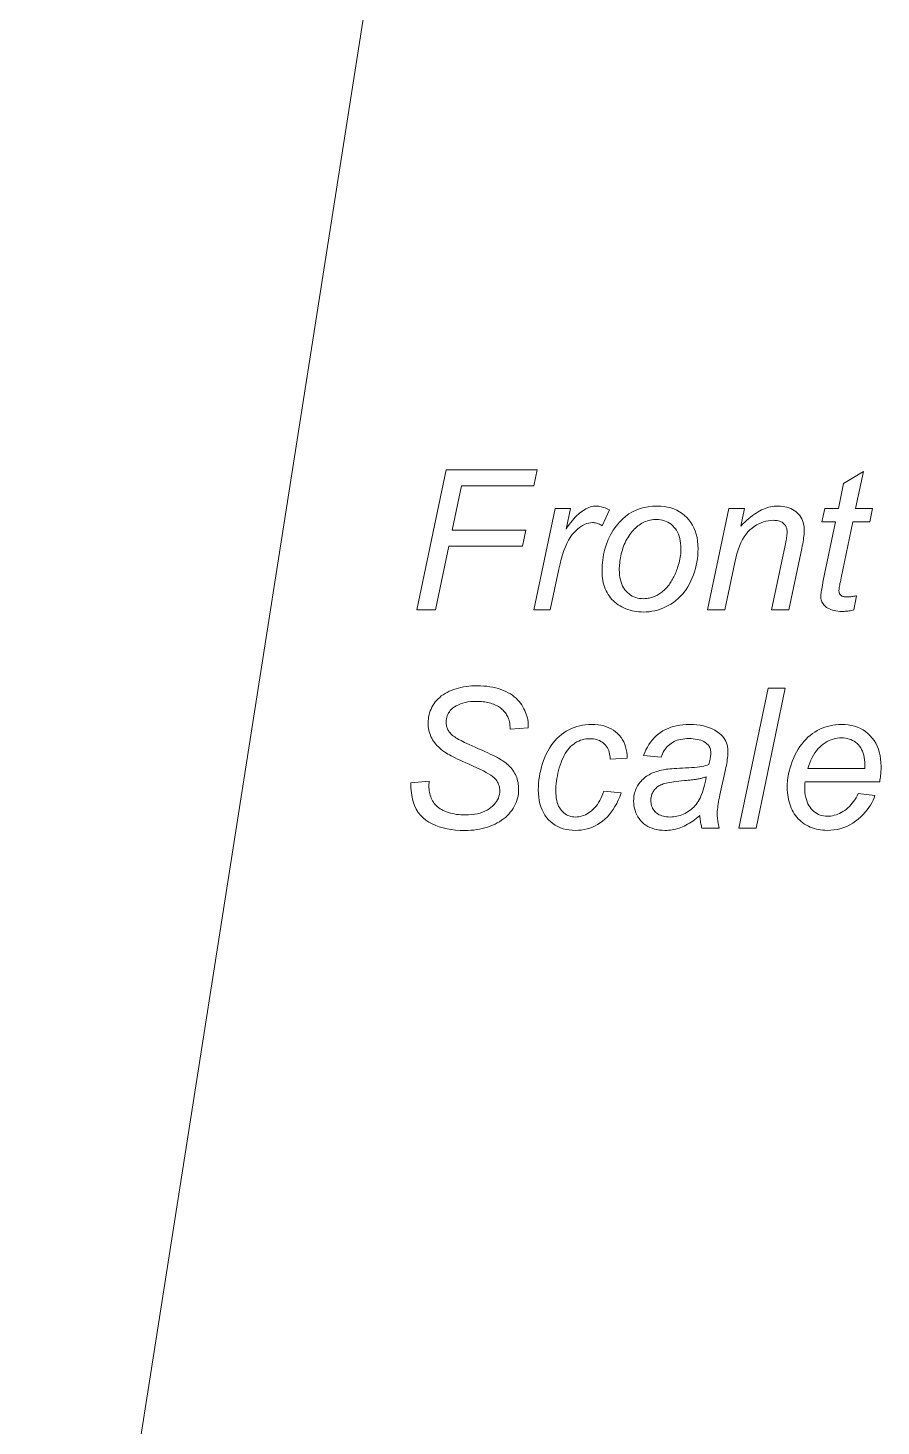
# Model space of a CAD drawing. Extents: x 0 to 420, y 0 to 594.
# Drawn here: x 116.76 to 141.15, y 198.34 to 238.31 of the extents above; entities that cross this region are included whole.
import ezdxf

# ---------------------------------------------------------------- set-up
doc = ezdxf.new("R2010")
doc.units = 0

msp = doc.modelspace()

# ---------------------------------------------------------------- linework, layer by layer
at = {"lineweight": 13}
msp.add_lwpolyline([(131.378, 270.647), (117.721, 183.578), (59.282, 183.578)], dxfattribs=at)
for points in [[(127.881, 221.677), (128.716, 225.677), (131.317, 225.677), (131.221, 225.221), (129.156, 225.221), (128.891, 223.947), (130.995, 223.947), (130.899, 223.491), (128.795, 223.491), (128.416, 221.677)], [(140.457, 222.078), (140.375, 221.674), (140.34, 221.665), (140.305, 221.657), (140.27, 221.65), (140.235, 221.644), (140.201, 221.639), (140.166, 221.635), (140.132, 221.632), (140.098, 221.629), (140.065, 221.628), (140.031, 221.628), (139.974, 221.629), (139.918, 221.633), (139.865, 221.641), (139.815, 221.651), (139.767, 221.664), (139.721, 221.68), (139.678, 221.698), (139.637, 221.72), (139.598, 221.745), (139.562, 221.772), (139.537, 221.795), (139.515, 221.819), (139.495, 221.845), (139.478, 221.872), (139.464, 221.901), (139.452, 221.932), (139.443, 221.964), (139.436, 221.997), (139.432, 222.033), (139.431, 222.07), (139.432, 222.091), (139.434, 222.118), (139.438, 222.149), (139.442, 222.186), (139.449, 222.227), (139.457, 222.274), (139.466, 222.325), (139.477, 222.381), (139.489, 222.443), (139.502, 222.509), (139.854, 224.192), (139.464, 224.192), (139.543, 224.574), (139.933, 224.574), (140.083, 225.287), (140.648, 225.628), (140.427, 224.574), (140.913, 224.574), (140.831, 224.192), (140.348, 224.192), (140.012, 222.591), (140, 222.532), (139.99, 222.478), (139.98, 222.43), (139.972, 222.386), (139.965, 222.347), (139.96, 222.312), (139.955, 222.283), (139.952, 222.259), (139.95, 222.24), (139.95, 222.225), (139.95, 222.208), (139.952, 222.192), (139.954, 222.176), (139.958, 222.162), (139.962, 222.148), (139.968, 222.135), (139.974, 222.123), (139.982, 222.112), (139.99, 222.101), (140, 222.091), (140.011, 222.083), (140.023, 222.075), (140.036, 222.068), (140.051, 222.062), (140.067, 222.057), (140.084, 222.053), (140.102, 222.049), (140.122, 222.047), (140.143, 222.046), (140.165, 222.045), (140.197, 222.045), (140.229, 222.046), (140.26, 222.048), (140.29, 222.05), (140.32, 222.053), (140.349, 222.057), (140.377, 222.061), (140.404, 222.066), (140.431, 222.072)], [(131.226, 221.677), (131.832, 224.574), (132.269, 224.574), (132.146, 223.982), (132.191, 224.048), (132.235, 224.11), (132.279, 224.168), (132.323, 224.223), (132.367, 224.274), (132.411, 224.322), (132.455, 224.367), (132.498, 224.408), (132.541, 224.445), (132.584, 224.479), (132.627, 224.509), (132.67, 224.537), (132.713, 224.561), (132.757, 224.582), (132.8, 224.6), (132.844, 224.614), (132.888, 224.625), (132.933, 224.633), (132.977, 224.638), (133.022, 224.64), (133.052, 224.639), (133.084, 224.636), (133.116, 224.63), (133.151, 224.623), (133.186, 224.613), (133.223, 224.602), (133.262, 224.588), (133.301, 224.572), (133.342, 224.554), (133.385, 224.533), (133.183, 224.075), (133.157, 224.093), (133.131, 224.108), (133.104, 224.122), (133.076, 224.134), (133.048, 224.145), (133.02, 224.153), (132.991, 224.16), (132.962, 224.164), (132.932, 224.167), (132.902, 224.168), (132.85, 224.165), (132.798, 224.156), (132.745, 224.142), (132.692, 224.122), (132.639, 224.096), (132.586, 224.064), (132.532, 224.026), (132.478, 223.983), (132.424, 223.934), (132.37, 223.879), (132.316, 223.816), (132.265, 223.745), (132.217, 223.664), (132.17, 223.573), (132.126, 223.474), (132.085, 223.366), (132.045, 223.248), (132.008, 223.121), (131.974, 222.985), (131.941, 222.839), (131.696, 221.677)], [(133.175, 222.776), (133.18, 222.943), (133.195, 223.104), (133.22, 223.259), (133.255, 223.408), (133.299, 223.552), (133.354, 223.689), (133.419, 223.821), (133.494, 223.947), (133.579, 224.067), (133.674, 224.182), (133.759, 224.269), (133.849, 224.347), (133.944, 224.415), (134.045, 224.475), (134.15, 224.525), (134.261, 224.567), (134.376, 224.599), (134.497, 224.622), (134.623, 224.635), (134.754, 224.64), (134.857, 224.637), (134.956, 224.627), (135.05, 224.61), (135.141, 224.588), (135.228, 224.558), (135.31, 224.522), (135.388, 224.479), (135.463, 224.43), (135.533, 224.375), (135.599, 224.312), (135.66, 224.245), (135.714, 224.172), (135.762, 224.095), (135.804, 224.014), (135.839, 223.928), (135.868, 223.837), (135.891, 223.742), (135.907, 223.642), (135.916, 223.537), (135.92, 223.428), (135.918, 223.329), (135.911, 223.231), (135.901, 223.135), (135.887, 223.04), (135.869, 222.947), (135.847, 222.854), (135.821, 222.763), (135.79, 222.674), (135.756, 222.586), (135.718, 222.499), (135.676, 222.415), (135.63, 222.335), (135.581, 222.26), (135.529, 222.188), (135.473, 222.12), (135.414, 222.056), (135.351, 221.996), (135.285, 221.94), (135.216, 221.888), (135.143, 221.84), (135.068, 221.797), (134.993, 221.758), (134.916, 221.724), (134.839, 221.694), (134.761, 221.669), (134.682, 221.648), (134.602, 221.632), (134.522, 221.62), (134.441, 221.614), (134.359, 221.611), (134.292, 221.613), (134.226, 221.617), (134.161, 221.624), (134.098, 221.634), (134.036, 221.647), (133.975, 221.663), (133.915, 221.682), (133.857, 221.704), (133.8, 221.728), (133.744, 221.756), (133.689, 221.786), (133.638, 221.818), (133.589, 221.853), (133.543, 221.891), (133.499, 221.93), (133.458, 221.973), (133.42, 222.017), (133.384, 222.064), (133.351, 222.113), (133.321, 222.165), (133.293, 222.219), (133.268, 222.274), (133.246, 222.331), (133.227, 222.39), (133.211, 222.45), (133.198, 222.512), (133.188, 222.576), (133.18, 222.641), (133.176, 222.708)], [(136.195, 221.677), (136.801, 224.574), (137.248, 224.574), (137.142, 224.07), (137.2, 224.128), (137.257, 224.182), (137.314, 224.234), (137.369, 224.282), (137.424, 224.327), (137.478, 224.369), (137.532, 224.407), (137.585, 224.442), (137.636, 224.475), (137.688, 224.503), (137.738, 224.529), (137.79, 224.553), (137.841, 224.573), (137.892, 224.591), (137.944, 224.606), (137.996, 224.618), (138.048, 224.628), (138.101, 224.634), (138.153, 224.639), (138.206, 224.64), (138.275, 224.638), (138.341, 224.632), (138.404, 224.623), (138.463, 224.609), (138.52, 224.592), (138.574, 224.571), (138.625, 224.546), (138.672, 224.518), (138.717, 224.485), (138.759, 224.449), (138.797, 224.409), (138.831, 224.367), (138.861, 224.323), (138.887, 224.276), (138.909, 224.226), (138.927, 224.174), (138.941, 224.119), (138.951, 224.061), (138.957, 224.001), (138.959, 223.939), (138.958, 223.905), (138.956, 223.867), (138.953, 223.825), (138.948, 223.78), (138.941, 223.731), (138.934, 223.679), (138.924, 223.622), (138.914, 223.562), (138.902, 223.499), (138.888, 223.431), (138.52, 221.677), (138.026, 221.677), (138.411, 223.513), (138.422, 223.565), (138.431, 223.614), (138.44, 223.661), (138.447, 223.705), (138.454, 223.746), (138.459, 223.784), (138.463, 223.819), (138.466, 223.852), (138.467, 223.882), (138.468, 223.909), (138.467, 223.937), (138.464, 223.964), (138.459, 223.991), (138.452, 224.016), (138.443, 224.04), (138.432, 224.063), (138.419, 224.084), (138.404, 224.105), (138.387, 224.125), (138.368, 224.143), (138.348, 224.16), (138.325, 224.176), (138.301, 224.189), (138.275, 224.201), (138.247, 224.211), (138.217, 224.219), (138.185, 224.225), (138.152, 224.23), (138.117, 224.232), (138.081, 224.233), (138.005, 224.231), (137.932, 224.222), (137.86, 224.209), (137.79, 224.19), (137.722, 224.165), (137.655, 224.135), (137.59, 224.1), (137.527, 224.059), (137.465, 224.012), (137.405, 223.96), (137.348, 223.902), (137.293, 223.836), (137.242, 223.762), (137.193, 223.68), (137.148, 223.59), (137.106, 223.493), (137.068, 223.387), (137.032, 223.274), (136.999, 223.153), (136.97, 223.025), (136.689, 221.677)], [(133.669, 222.825), (133.67, 222.746), (133.676, 222.67), (133.686, 222.598), (133.7, 222.53), (133.718, 222.466), (133.739, 222.406), (133.765, 222.349), (133.794, 222.297), (133.828, 222.249), (133.865, 222.205), (133.905, 222.165), (133.948, 222.129), (133.992, 222.097), (134.039, 222.069), (134.088, 222.046), (134.139, 222.027), (134.192, 222.012), (134.247, 222.002), (134.305, 221.995), (134.364, 221.993), (134.396, 221.994), (134.427, 221.996), (134.459, 221.999), (134.49, 222.003), (134.522, 222.009), (134.553, 222.016), (134.585, 222.025), (134.616, 222.034), (134.647, 222.045), (134.678, 222.057), (134.709, 222.071), (134.739, 222.086), (134.769, 222.102), (134.799, 222.119), (134.828, 222.138), (134.857, 222.158), (134.885, 222.18), (134.913, 222.203), (134.94, 222.227), (134.967, 222.252), (134.994, 222.279), (135.019, 222.306), (135.044, 222.334), (135.068, 222.363), (135.091, 222.393), (135.113, 222.423), (135.135, 222.454), (135.156, 222.486), (135.176, 222.518), (135.195, 222.551), (135.214, 222.585), (135.231, 222.619), (135.248, 222.654), (135.265, 222.69), (135.28, 222.725), (135.295, 222.762), (135.309, 222.799), (135.322, 222.836), (135.335, 222.874), (135.347, 222.913), (135.363, 222.967), (135.377, 223.02), (135.39, 223.073), (135.401, 223.125), (135.41, 223.177), (135.418, 223.229), (135.424, 223.28), (135.428, 223.331), (135.43, 223.381), (135.431, 223.431), (135.429, 223.508), (135.423, 223.581), (135.413, 223.651), (135.399, 223.717), (135.382, 223.78), (135.36, 223.839), (135.334, 223.895), (135.305, 223.947), (135.271, 223.996), (135.233, 224.041), (135.193, 224.082), (135.15, 224.119), (135.105, 224.152), (135.059, 224.18), (135.01, 224.204), (134.959, 224.223), (134.906, 224.238), (134.851, 224.249), (134.794, 224.256), (134.735, 224.258), (134.689, 224.257), (134.644, 224.253), (134.6, 224.248), (134.556, 224.24), (134.514, 224.23), (134.472, 224.218), (134.431, 224.204), (134.39, 224.187), (134.351, 224.168), (134.312, 224.147), (134.275, 224.124), (134.238, 224.099), (134.201, 224.072), (134.166, 224.043), (134.131, 224.011), (134.096, 223.978), (134.063, 223.943), (134.03, 223.905), (133.998, 223.866), (133.967, 223.824), (133.937, 223.781), (133.909, 223.736), (133.882, 223.69), (133.857, 223.643), (133.834, 223.594), (133.812, 223.544), (133.792, 223.492), (133.773, 223.439), (133.756, 223.385), (133.741, 223.329), (133.727, 223.273), (133.715, 223.218), (133.704, 223.165), (133.695, 223.113), (133.687, 223.062), (133.68, 223.012), (133.675, 222.964), (133.671, 222.916), (133.669, 222.87)], [(127.705, 216.727), (128.229, 216.776), (128.224, 216.637), (128.225, 216.591), (128.228, 216.546), (128.233, 216.502), (128.241, 216.458), (128.25, 216.415), (128.262, 216.373), (128.276, 216.332), (128.292, 216.291), (128.31, 216.252), (128.33, 216.213), (128.353, 216.175), (128.378, 216.139), (128.407, 216.105), (128.438, 216.073), (128.471, 216.042), (128.508, 216.013), (128.547, 215.986), (128.589, 215.961), (128.634, 215.937), (128.682, 215.915), (128.732, 215.896), (128.784, 215.878), (128.838, 215.862), (128.893, 215.848), (128.951, 215.837), (129.01, 215.827), (129.071, 215.82), (129.134, 215.815), (129.199, 215.811), (129.266, 215.81), (129.36, 215.813), (129.449, 215.819), (129.534, 215.829), (129.614, 215.844), (129.689, 215.863), (129.76, 215.886), (129.827, 215.913), (129.889, 215.945), (129.946, 215.981), (129.999, 216.021), (130.047, 216.063), (130.09, 216.107), (130.127, 216.152), (130.16, 216.198), (130.188, 216.246), (130.211, 216.294), (130.228, 216.344), (130.241, 216.395), (130.249, 216.447), (130.251, 216.501), (130.25, 216.538), (130.246, 216.575), (130.239, 216.611), (130.23, 216.646), (130.218, 216.681), (130.203, 216.715), (130.186, 216.748), (130.165, 216.781), (130.143, 216.813), (130.117, 216.845), (130.085, 216.876), (130.044, 216.91), (129.993, 216.946), (129.933, 216.984), (129.863, 217.025), (129.784, 217.067), (129.695, 217.112), (129.597, 217.159), (129.489, 217.208), (129.372, 217.259), (129.281, 217.299), (129.196, 217.337), (129.116, 217.373), (129.043, 217.408), (128.975, 217.44), (128.914, 217.47), (128.859, 217.499), (128.809, 217.526), (128.766, 217.55), (128.729, 217.573), (128.676, 217.609), (128.626, 217.645), (128.579, 217.682), (128.535, 217.72), (128.494, 217.758), (128.455, 217.797), (128.42, 217.837), (128.387, 217.877), (128.357, 217.918), (128.33, 217.959), (128.306, 218.001), (128.284, 218.045), (128.265, 218.09), (128.248, 218.135), (128.234, 218.183), (128.222, 218.231), (128.213, 218.28), (128.207, 218.331), (128.203, 218.382), (128.202, 218.435), (128.204, 218.496), (128.209, 218.556), (128.217, 218.615), (128.229, 218.672), (128.244, 218.729), (128.263, 218.784), (128.285, 218.837), (128.31, 218.89), (128.339, 218.942), (128.371, 218.992), (128.407, 219.04), (128.445, 219.086), (128.487, 219.13), (128.532, 219.172), (128.579, 219.211), (128.631, 219.248), (128.685, 219.282), (128.742, 219.314), (128.803, 219.344), (128.866, 219.371), (128.932, 219.396), (129, 219.418), (129.069, 219.438), (129.14, 219.455), (129.213, 219.469), (129.288, 219.481), (129.364, 219.49), (129.441, 219.497), (129.521, 219.501), (129.602, 219.502), (129.698, 219.5), (129.791, 219.496), (129.881, 219.487), (129.968, 219.476), (130.052, 219.461), (130.133, 219.443), (130.211, 219.422), (130.285, 219.397), (130.357, 219.369), (130.426, 219.338), (130.491, 219.305), (130.553, 219.269), (130.61, 219.23), (130.665, 219.19), (130.715, 219.147), (130.762, 219.103), (130.805, 219.056), (130.845, 219.007), (130.881, 218.955), (130.913, 218.902), (130.941, 218.848), (130.967, 218.794), (130.99, 218.74), (131.01, 218.687), (131.026, 218.635), (131.04, 218.583), (131.051, 218.532), (131.058, 218.481), (131.063, 218.431), (131.064, 218.381), (131.064, 218.375), (131.064, 218.37), (131.064, 218.363), (131.064, 218.356), (131.063, 218.348), (131.063, 218.339), (131.063, 218.33), (131.062, 218.32), (131.062, 218.31), (131.061, 218.299), (130.546, 218.258), (130.545, 218.291), (130.545, 218.323), (130.543, 218.353), (130.541, 218.381), (130.538, 218.409), (130.535, 218.434), (130.531, 218.459), (130.527, 218.481), (130.521, 218.503), (130.516, 218.523), (130.504, 218.555), (130.491, 218.587), (130.478, 218.618), (130.462, 218.647), (130.446, 218.676), (130.429, 218.704), (130.41, 218.73), (130.39, 218.756), (130.369, 218.78), (130.347, 218.804), (130.323, 218.826), (130.297, 218.848), (130.27, 218.868), (130.241, 218.888), (130.21, 218.907), (130.178, 218.925), (130.144, 218.942), (130.108, 218.958), (130.071, 218.973), (130.031, 218.988), (129.991, 219.001), (129.949, 219.013), (129.907, 219.023), (129.863, 219.032), (129.819, 219.04), (129.774, 219.046), (129.727, 219.051), (129.68, 219.055), (129.632, 219.057), (129.583, 219.057), (129.497, 219.055), (129.416, 219.049), (129.338, 219.04), (129.264, 219.026), (129.194, 219.008), (129.128, 218.987), (129.066, 218.961), (129.008, 218.932), (128.954, 218.898), (128.903, 218.861), (128.868, 218.83), (128.836, 218.797), (128.809, 218.762), (128.784, 218.725), (128.764, 218.686), (128.747, 218.645), (128.734, 218.603), (128.725, 218.558), (128.719, 218.511), (128.718, 218.463), (128.718, 218.433), (128.721, 218.405), (128.725, 218.377), (128.73, 218.35), (128.737, 218.323), (128.745, 218.297), (128.755, 218.272), (128.767, 218.247), (128.78, 218.223), (128.794, 218.199), (128.811, 218.176), (128.829, 218.153), (128.851, 218.13), (128.875, 218.107), (128.901, 218.084), (128.93, 218.062), (128.961, 218.039), (128.995, 218.016), (129.031, 217.994), (129.07, 217.971), (129.102, 217.954), (129.142, 217.934), (129.19, 217.91), (129.246, 217.883), (129.309, 217.853), (129.38, 217.82), (129.459, 217.784), (129.546, 217.745), (129.641, 217.703), (129.744, 217.658), (129.827, 217.62), (129.905, 217.585), (129.978, 217.55), (130.046, 217.518), (130.108, 217.487), (130.165, 217.458), (130.216, 217.43), (130.262, 217.404), (130.303, 217.38), (130.338, 217.357), (130.381, 217.328), (130.422, 217.297), (130.46, 217.265), (130.497, 217.232), (130.531, 217.198), (130.564, 217.162), (130.594, 217.125), (130.623, 217.087), (130.649, 217.047), (130.674, 217.007), (130.696, 216.965), (130.716, 216.922), (130.734, 216.878), (130.749, 216.833), (130.762, 216.787), (130.773, 216.74), (130.781, 216.691), (130.787, 216.641), (130.79, 216.591), (130.791, 216.539), (130.789, 216.475), (130.783, 216.411), (130.773, 216.349), (130.76, 216.287), (130.742, 216.227), (130.72, 216.167), (130.694, 216.109), (130.665, 216.052), (130.631, 215.995), (130.593, 215.94), (130.552, 215.886), (130.508, 215.835), (130.461, 215.787), (130.411, 215.741), (130.358, 215.697), (130.302, 215.656), (130.242, 215.617), (130.18, 215.581), (130.115, 215.547), (130.046, 215.516), (129.976, 215.487), (129.903, 215.462), (129.828, 215.439), (129.751, 215.42), (129.672, 215.403), (129.591, 215.39), (129.508, 215.379), (129.423, 215.372), (129.336, 215.367), (129.247, 215.366), (129.114, 215.369), (128.985, 215.378), (128.862, 215.392), (128.743, 215.413), (128.63, 215.44), (128.522, 215.472), (128.418, 215.511), (128.32, 215.555), (128.226, 215.605), (128.138, 215.662), (128.056, 215.726), (127.983, 215.799), (127.918, 215.882), (127.862, 215.974), (127.815, 216.076), (127.776, 216.187), (127.745, 216.308), (127.724, 216.438), (127.71, 216.578)], [(137.089, 215.434), (137.924, 219.434), (138.417, 219.434), (137.583, 215.434)], [(133.225, 216.49), (133.719, 216.438), (133.68, 216.332), (133.638, 216.232), (133.594, 216.137), (133.545, 216.048), (133.494, 215.965), (133.44, 215.887), (133.382, 215.815), (133.322, 215.748), (133.258, 215.687), (133.191, 215.632), (133.122, 215.582), (133.05, 215.537), (132.977, 215.497), (132.902, 215.463), (132.825, 215.434), (132.746, 215.411), (132.665, 215.392), (132.583, 215.379), (132.498, 215.371), (132.412, 215.368), (132.319, 215.371), (132.23, 215.381), (132.145, 215.396), (132.063, 215.417), (131.985, 215.445), (131.91, 215.478), (131.839, 215.518), (131.771, 215.564), (131.707, 215.616), (131.647, 215.674), (131.591, 215.738), (131.541, 215.806), (131.497, 215.879), (131.459, 215.957), (131.427, 216.04), (131.4, 216.128), (131.38, 216.221), (131.365, 216.318), (131.356, 216.421), (131.353, 216.528), (131.355, 216.623), (131.361, 216.717), (131.37, 216.811), (131.383, 216.905), (131.4, 216.999), (131.421, 217.092), (131.446, 217.185), (131.474, 217.277), (131.506, 217.369), (131.542, 217.461), (131.581, 217.551), (131.623, 217.636), (131.669, 217.716), (131.718, 217.793), (131.77, 217.865), (131.826, 217.932), (131.885, 217.995), (131.947, 218.054), (132.012, 218.108), (132.081, 218.158), (132.152, 218.204), (132.225, 218.244), (132.3, 218.28), (132.377, 218.311), (132.456, 218.337), (132.537, 218.359), (132.62, 218.376), (132.705, 218.387), (132.792, 218.395), (132.881, 218.397), (132.973, 218.394), (133.06, 218.387), (133.144, 218.373), (133.224, 218.355), (133.299, 218.331), (133.371, 218.302), (133.44, 218.268), (133.504, 218.229), (133.564, 218.184), (133.621, 218.134), (133.673, 218.079), (133.719, 218.022), (133.76, 217.96), (133.795, 217.896), (133.825, 217.828), (133.85, 217.756), (133.869, 217.682), (133.883, 217.603), (133.891, 217.522), (133.894, 217.437), (133.408, 217.404), (133.406, 217.458), (133.401, 217.509), (133.392, 217.558), (133.381, 217.605), (133.367, 217.649), (133.349, 217.691), (133.329, 217.731), (133.305, 217.768), (133.278, 217.803), (133.248, 217.835), (133.216, 217.865), (133.182, 217.891), (133.145, 217.914), (133.107, 217.935), (133.067, 217.952), (133.024, 217.966), (132.98, 217.977), (132.934, 217.984), (132.885, 217.989), (132.835, 217.99), (132.776, 217.989), (132.719, 217.983), (132.664, 217.974), (132.61, 217.96), (132.557, 217.943), (132.507, 217.923), (132.457, 217.898), (132.41, 217.87), (132.364, 217.838), (132.319, 217.802), (132.277, 217.763), (132.236, 217.719), (132.197, 217.672), (132.16, 217.62), (132.125, 217.565), (132.091, 217.506), (132.06, 217.443), (132.03, 217.376), (132.003, 217.305), (131.977, 217.231), (131.953, 217.154), (131.932, 217.078), (131.914, 217.003), (131.897, 216.929), (131.884, 216.854), (131.873, 216.781), (131.864, 216.708), (131.858, 216.636), (131.854, 216.564), (131.853, 216.493), (131.854, 216.42), (131.859, 216.352), (131.867, 216.287), (131.879, 216.225), (131.894, 216.168), (131.912, 216.114), (131.933, 216.064), (131.957, 216.018), (131.985, 215.975), (132.016, 215.936), (132.05, 215.901), (132.085, 215.869), (132.121, 215.841), (132.16, 215.817), (132.199, 215.797), (132.24, 215.78), (132.283, 215.767), (132.327, 215.758), (132.373, 215.752), (132.42, 215.75), (132.468, 215.752), (132.515, 215.758), (132.562, 215.767), (132.609, 215.78), (132.655, 215.796), (132.701, 215.816), (132.746, 215.84), (132.791, 215.867), (132.836, 215.898), (132.88, 215.933), (132.923, 215.972), (132.964, 216.014), (133.003, 216.06), (133.041, 216.11), (133.076, 216.164), (133.11, 216.221), (133.141, 216.283), (133.171, 216.348), (133.199, 216.417)], [(135.973, 215.794), (135.922, 215.751), (135.871, 215.71), (135.821, 215.672), (135.771, 215.636), (135.721, 215.603), (135.672, 215.572), (135.623, 215.543), (135.575, 215.516), (135.527, 215.492), (135.479, 215.471), (135.431, 215.451), (135.383, 215.434), (135.333, 215.419), (135.284, 215.405), (135.233, 215.394), (135.182, 215.385), (135.131, 215.378), (135.078, 215.372), (135.025, 215.369), (134.971, 215.368), (134.893, 215.371), (134.817, 215.378), (134.745, 215.39), (134.675, 215.406), (134.609, 215.427), (134.546, 215.453), (134.486, 215.484), (134.429, 215.519), (134.375, 215.56), (134.325, 215.604), (134.278, 215.653), (134.236, 215.704), (134.199, 215.758), (134.168, 215.814), (134.141, 215.874), (134.118, 215.935), (134.101, 216), (134.089, 216.067), (134.082, 216.136), (134.079, 216.209), (134.08, 216.257), (134.084, 216.304), (134.089, 216.349), (134.097, 216.394), (134.107, 216.438), (134.119, 216.48), (134.133, 216.521), (134.15, 216.562), (134.169, 216.601), (134.19, 216.639), (134.212, 216.675), (134.237, 216.71), (134.262, 216.744), (134.29, 216.776), (134.318, 216.807), (134.348, 216.836), (134.38, 216.864), (134.413, 216.89), (134.447, 216.915), (134.483, 216.939), (134.52, 216.961), (134.559, 216.981), (134.6, 217.001), (134.642, 217.019), (134.686, 217.036), (134.732, 217.051), (134.779, 217.066), (134.828, 217.079), (134.878, 217.091), (134.93, 217.101), (134.967, 217.107), (135.009, 217.114), (135.057, 217.119), (135.111, 217.125), (135.172, 217.13), (135.238, 217.135), (135.31, 217.14), (135.388, 217.145), (135.472, 217.149), (135.562, 217.153), (135.653, 217.157), (135.738, 217.163), (135.818, 217.17), (135.892, 217.178), (135.961, 217.187), (136.026, 217.197), (136.084, 217.209), (136.138, 217.222), (136.186, 217.236), (136.229, 217.251), (136.24, 217.291), (136.25, 217.329), (136.258, 217.366), (136.266, 217.402), (136.272, 217.436), (136.277, 217.469), (136.281, 217.5), (136.284, 217.53), (136.286, 217.559), (136.287, 217.587), (136.285, 217.62), (136.281, 217.652), (136.275, 217.683), (136.266, 217.712), (136.255, 217.74), (136.241, 217.766), (136.225, 217.791), (136.206, 217.815), (136.185, 217.836), (136.161, 217.857), (136.125, 217.883), (136.086, 217.906), (136.044, 217.926), (135.998, 217.944), (135.95, 217.959), (135.898, 217.971), (135.843, 217.981), (135.785, 217.988), (135.723, 217.992), (135.659, 217.993), (135.598, 217.992), (135.539, 217.988), (135.483, 217.981), (135.428, 217.971), (135.376, 217.959), (135.326, 217.944), (135.279, 217.926), (135.234, 217.905), (135.191, 217.882), (135.15, 217.855), (135.112, 217.827), (135.075, 217.796), (135.041, 217.762), (135.009, 217.727), (134.979, 217.689), (134.952, 217.648), (134.926, 217.606), (134.903, 217.561), (134.881, 217.513), (134.862, 217.464), (134.363, 217.508), (134.395, 217.592), (134.431, 217.672), (134.471, 217.748), (134.514, 217.82), (134.56, 217.888), (134.611, 217.952), (134.664, 218.012), (134.722, 218.068), (134.783, 218.12), (134.847, 218.168), (134.915, 218.211), (134.987, 218.25), (135.062, 218.285), (135.14, 218.315), (135.222, 218.34), (135.307, 218.36), (135.396, 218.376), (135.489, 218.388), (135.584, 218.395), (135.684, 218.397), (135.789, 218.394), (135.89, 218.387), (135.986, 218.374), (136.078, 218.356), (136.165, 218.333), (136.248, 218.305), (136.326, 218.271), (136.4, 218.233), (136.47, 218.189), (136.535, 218.141), (136.58, 218.101), (136.621, 218.06), (136.657, 218.016), (136.688, 217.969), (136.715, 217.921), (136.737, 217.87), (136.753, 217.817), (136.765, 217.762), (136.773, 217.704), (136.775, 217.644), (136.774, 217.597), (136.772, 217.548), (136.769, 217.498), (136.764, 217.447), (136.758, 217.394), (136.75, 217.339), (136.742, 217.283), (136.731, 217.226), (136.72, 217.167), (136.707, 217.106), (136.546, 216.386), (136.531, 216.319), (136.518, 216.254), (136.507, 216.191), (136.497, 216.132), (136.488, 216.074), (136.482, 216.02), (136.476, 215.968), (136.472, 215.918), (136.47, 215.871), (136.469, 215.827), (136.47, 215.798), (136.472, 215.767), (136.475, 215.734), (136.479, 215.698), (136.484, 215.66), (136.491, 215.62), (136.499, 215.577), (136.508, 215.532), (136.518, 215.484), (136.529, 215.434), (136.03, 215.434), (136.022, 215.463), (136.015, 215.494), (136.008, 215.526), (136.001, 215.56), (135.995, 215.595), (135.99, 215.632), (135.985, 215.67), (135.98, 215.71), (135.976, 215.751)], [(140.497, 216.419), (140.977, 216.37), (140.953, 216.299), (140.925, 216.228), (140.89, 216.158), (140.851, 216.089), (140.806, 216.021), (140.756, 215.954), (140.7, 215.887), (140.639, 215.821), (140.573, 215.755), (140.501, 215.69), (140.425, 215.629), (140.346, 215.574), (140.264, 215.526), (140.18, 215.484), (140.092, 215.449), (140.002, 215.42), (139.909, 215.397), (139.813, 215.381), (139.714, 215.372), (139.613, 215.368), (139.549, 215.37), (139.486, 215.374), (139.424, 215.382), (139.364, 215.392), (139.304, 215.406), (139.245, 215.422), (139.188, 215.441), (139.131, 215.464), (139.076, 215.489), (139.022, 215.517), (138.969, 215.548), (138.919, 215.582), (138.872, 215.618), (138.827, 215.658), (138.785, 215.7), (138.746, 215.744), (138.708, 215.791), (138.674, 215.841), (138.642, 215.894), (138.613, 215.95), (138.586, 216.007), (138.562, 216.066), (138.541, 216.127), (138.523, 216.189), (138.507, 216.253), (138.495, 216.319), (138.485, 216.386), (138.478, 216.454), (138.473, 216.524), (138.472, 216.596), (138.474, 216.691), (138.481, 216.785), (138.492, 216.879), (138.507, 216.971), (138.527, 217.064), (138.551, 217.156), (138.58, 217.247), (138.613, 217.338), (138.65, 217.428), (138.692, 217.517), (138.737, 217.604), (138.785, 217.686), (138.835, 217.764), (138.888, 217.837), (138.944, 217.906), (139.002, 217.97), (139.063, 218.029), (139.126, 218.084), (139.192, 218.134), (139.261, 218.18), (139.331, 218.221), (139.403, 218.258), (139.475, 218.291), (139.549, 218.319), (139.624, 218.343), (139.7, 218.362), (139.778, 218.378), (139.856, 218.388), (139.936, 218.395), (140.016, 218.397), (140.118, 218.394), (140.215, 218.384), (140.309, 218.368), (140.398, 218.346), (140.483, 218.317), (140.563, 218.281), (140.64, 218.239), (140.712, 218.191), (140.78, 218.136), (140.844, 218.075), (140.903, 218.008), (140.956, 217.937), (141.002, 217.861), (141.043, 217.78), (141.077, 217.694), (141.105, 217.604), (141.126, 217.509), (141.142, 217.41), (141.151, 217.305), (141.154, 217.197), (141.154, 217.154), (141.153, 217.111), (141.151, 217.068), (141.148, 217.024), (141.145, 216.981), (141.14, 216.937), (141.135, 216.893), (141.13, 216.849), (141.123, 216.805), (141.116, 216.76), (138.982, 216.76), (138.98, 216.743), (138.978, 216.727), (138.977, 216.711), (138.975, 216.695), (138.974, 216.679), (138.973, 216.664), (138.972, 216.65), (138.972, 216.635), (138.971, 216.621), (138.971, 216.607), (138.973, 216.528), (138.979, 216.452), (138.988, 216.381), (139.001, 216.313), (139.018, 216.249), (139.039, 216.189), (139.063, 216.132), (139.091, 216.08), (139.123, 216.031), (139.158, 215.986), (139.196, 215.946), (139.236, 215.909), (139.278, 215.877), (139.321, 215.849), (139.366, 215.826), (139.413, 215.806), (139.461, 215.791), (139.511, 215.781), (139.562, 215.774), (139.615, 215.772), (139.666, 215.774), (139.716, 215.779), (139.767, 215.787), (139.817, 215.799), (139.867, 215.814), (139.917, 215.832), (139.967, 215.854), (140.016, 215.879), (140.065, 215.907), (140.115, 215.939), (140.163, 215.973), (140.208, 216.011), (140.252, 216.052), (140.294, 216.095), (140.333, 216.142), (140.37, 216.191), (140.405, 216.244), (140.438, 216.299), (140.468, 216.358)], [(139.061, 217.136), (140.688, 217.136), (140.688, 217.151), (140.689, 217.165), (140.689, 217.178), (140.689, 217.191), (140.69, 217.202), (140.69, 217.212), (140.69, 217.222), (140.69, 217.231), (140.69, 217.239), (140.69, 217.246), (140.688, 217.318), (140.683, 217.387), (140.674, 217.453), (140.661, 217.515), (140.644, 217.573), (140.624, 217.629), (140.599, 217.68), (140.572, 217.728), (140.54, 217.773), (140.505, 217.815), (140.467, 217.852), (140.426, 217.886), (140.384, 217.915), (140.339, 217.941), (140.293, 217.963), (140.244, 217.981), (140.193, 217.995), (140.14, 218.004), (140.085, 218.01), (140.027, 218.012), (139.965, 218.01), (139.903, 218.004), (139.842, 217.993), (139.783, 217.977), (139.725, 217.958), (139.668, 217.934), (139.612, 217.905), (139.557, 217.873), (139.503, 217.836), (139.45, 217.794), (139.399, 217.748), (139.351, 217.698), (139.306, 217.643), (139.263, 217.584), (139.223, 217.521), (139.185, 217.453), (139.15, 217.38), (139.118, 217.303), (139.088, 217.222)], [(136.156, 216.902), (136.135, 216.894), (136.113, 216.886), (136.092, 216.879), (136.07, 216.872), (136.048, 216.866), (136.026, 216.86), (136.003, 216.854), (135.98, 216.849), (135.957, 216.844), (135.933, 216.839), (135.908, 216.835), (135.879, 216.83), (135.848, 216.826), (135.813, 216.821), (135.775, 216.817), (135.733, 216.812), (135.689, 216.807), (135.641, 216.802), (135.59, 216.798), (135.536, 216.793), (135.452, 216.785), (135.374, 216.777), (135.3, 216.768), (135.232, 216.759), (135.169, 216.749), (135.11, 216.739), (135.057, 216.729), (135.009, 216.718), (134.966, 216.707), (134.928, 216.696), (134.893, 216.683), (134.86, 216.67), (134.829, 216.654), (134.8, 216.638), (134.772, 216.62), (134.746, 216.6), (134.722, 216.58), (134.7, 216.557), (134.679, 216.534), (134.66, 216.509), (134.643, 216.483), (134.628, 216.457), (134.614, 216.43), (134.603, 216.402), (134.593, 216.374), (134.585, 216.345), (134.578, 216.316), (134.574, 216.286), (134.571, 216.256), (134.57, 216.225), (134.572, 216.184), (134.576, 216.145), (134.583, 216.107), (134.593, 216.071), (134.606, 216.036), (134.622, 216.003), (134.64, 215.971), (134.662, 215.941), (134.686, 215.912), (134.714, 215.884), (134.743, 215.859), (134.776, 215.836), (134.81, 215.816), (134.848, 215.799), (134.887, 215.784), (134.929, 215.772), (134.974, 215.762), (135.02, 215.756), (135.07, 215.752), (135.121, 215.75), (135.17, 215.752), (135.219, 215.756), (135.267, 215.762), (135.315, 215.771), (135.362, 215.783), (135.409, 215.797), (135.456, 215.814), (135.502, 215.833), (135.548, 215.855), (135.593, 215.88), (135.638, 215.907), (135.68, 215.936), (135.721, 215.967), (135.759, 216), (135.796, 216.035), (135.831, 216.072), (135.864, 216.112), (135.895, 216.153), (135.924, 216.196), (135.951, 216.242), (135.977, 216.29), (136.001, 216.342), (136.024, 216.398), (136.047, 216.458), (136.068, 216.523), (136.087, 216.591), (136.106, 216.662), (136.124, 216.738), (136.14, 216.818)]]:
    msp.add_lwpolyline(points, close=True, dxfattribs=at)

doc.saveas('drawing.dxf')
